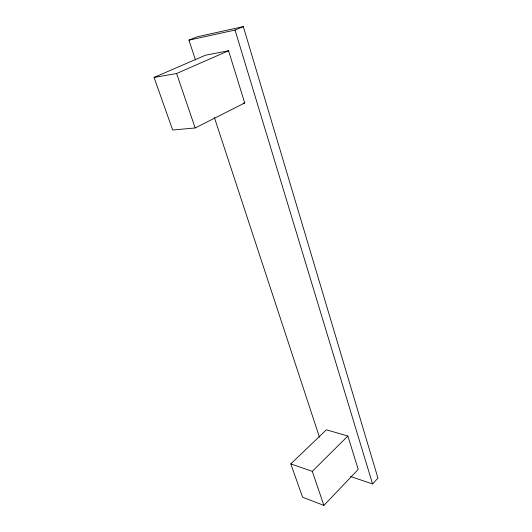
<?xml version="1.0" encoding="UTF-8"?>
<svg xmlns="http://www.w3.org/2000/svg" width="532" height="532" viewBox="0 0 532 532"><rect width="100%" height="100%" fill="white"/><g stroke="black" fill="none" stroke-linecap="round" stroke-linejoin="round"><path stroke-width="0.8" d="M350.561 476.512L372.573 483.947L377.939 478.108L243.323 26.6L197.099 36.814L188.946 40.146L195.437 59.883M323.908 505.4L358.209 469.423L347.868 436.034L326.375 429.789L290.805 463.897L302.595 497.227L323.908 505.4L312.297 471.352L290.805 463.897M312.297 471.352L347.868 436.034M195.164 127.973L244.72 102.975L228.547 50.766L205.552 55.188L154.061 77.426L172.661 130.001L195.164 127.973L176.597 73.522L154.061 77.426M176.597 73.522L228.547 50.766M188.946 40.146L235.051 30.058L243.323 26.6M243.084 103.168L244.72 102.975M214.383 117.512L319.473 437.244M235.051 30.058L372.573 483.947"/></g></svg>
